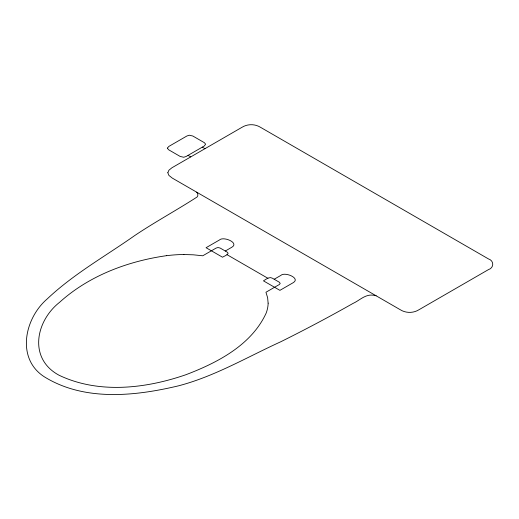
<?xml version="1.0" encoding="UTF-8"?>
<svg xmlns="http://www.w3.org/2000/svg" width="519" height="519" viewBox="0 0 519 519"><rect width="100%" height="100%" fill="white"/><g stroke="black" fill="none" stroke-linecap="round" stroke-linejoin="round"><path stroke-width="0.78" d="M268.115 303.148L267.629 297.731L265.942 292.255L279.241 284.574L280.215 283.497L279.404 282.265L272.436 278.229C269.406 276.238 265.806 279.533 263.451 280.85L279.916 290.355L293.261 282.647C300.89 278.139 284.639 271.495 280.785 275.44L274.194 279.241M225.298 251.014L231.889 247.213C239.512 242.736 223.267 236.048 219.407 240.005L206.062 247.712L222.521 257.216C222.988 256.62 231.02 253.895 227.056 252.026L220.075 248.011L217.941 247.544L216.073 248.101L202.767 255.783L193.282 254.81L183.901 254.524M166.683 255.653C127.843 261.161 89.021 275.686 59.62 302.279C35.61 321.131 28.234 358.674 59.043 375.231C98.616 394.142 145.722 388.634 186.016 374.679C217.467 362.69 251.468 345.109 266.169 313.087A88.632 51.173 0 0 0 268.161 303.148M376.139 295.791C373.596 295.039 370.864 294.844 368.263 295.402C362.56 296.751 358.129 301.163 352.849 303.511C329.202 316.901 305.178 329.623 280.85 341.723C247.135 357.091 214.723 376.359 178.601 385.805C135.693 396.055 86.024 401.388 46.373 378.04C15.609 360.517 23.919 318.906 47.248 298.899C73.432 274.103 105.312 256.269 134.668 235.594C154.98 221.937 176.72 210.189 197.155 196.948C198.355 195.52 197.901 193.392 196.649 192.16M202.306 147.137L204.973 148.681M188.066 155.356L190.739 156.9M226.972 254.647L267.947 278.307M166.696 255.672A88.639 51.173 0 0 1 183.901 254.498M167.378 148.129L168.584 149.744L180.184 156.453L183.732 157.251L186.1 156.491L204.207 146.04L205.634 144.204L204.382 142.693L192.834 136.023L189.286 135.219L186.918 135.984L168.876 146.403L167.378 148.129M167.825 172.717L168.902 175.409L172.314 178.108L400.285 309.733C405.897 313.275 413.364 313.275 418.976 309.733L488.379 269.659C494.192 267.908 494.192 260.622 488.379 258.871L260.59 127.356C254.978 123.814 247.511 123.814 241.899 127.356L171.951 167.754L168.902 170.232L167.825 172.717"/></g></svg>
